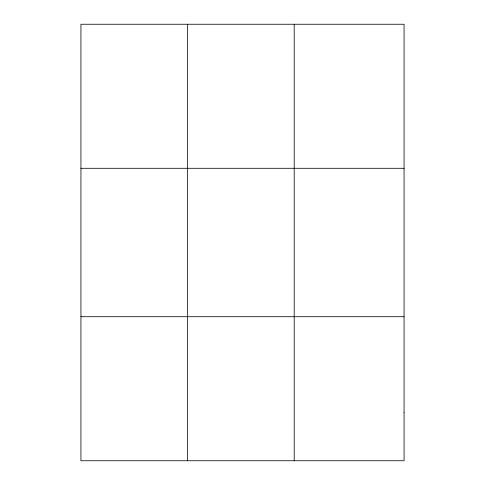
<?xml version="1.0" encoding="UTF-8"?>
<svg xmlns="http://www.w3.org/2000/svg" width="485" height="485" viewBox="0 0 485 485"><rect width="100%" height="100%" fill="white"/><g stroke="black" fill="none" stroke-linecap="round" stroke-linejoin="round"><path stroke-width="0.73" d="M187.568 460.75L187.568 24.25M294.201 460.75L294.201 24.25M80.934 168.295L404.066 168.295M80.934 316.705L404.066 316.705M404.066 412.735L404.066 460.75L80.934 460.75L80.934 24.25L404.066 24.25L404.066 412.735"/></g></svg>
